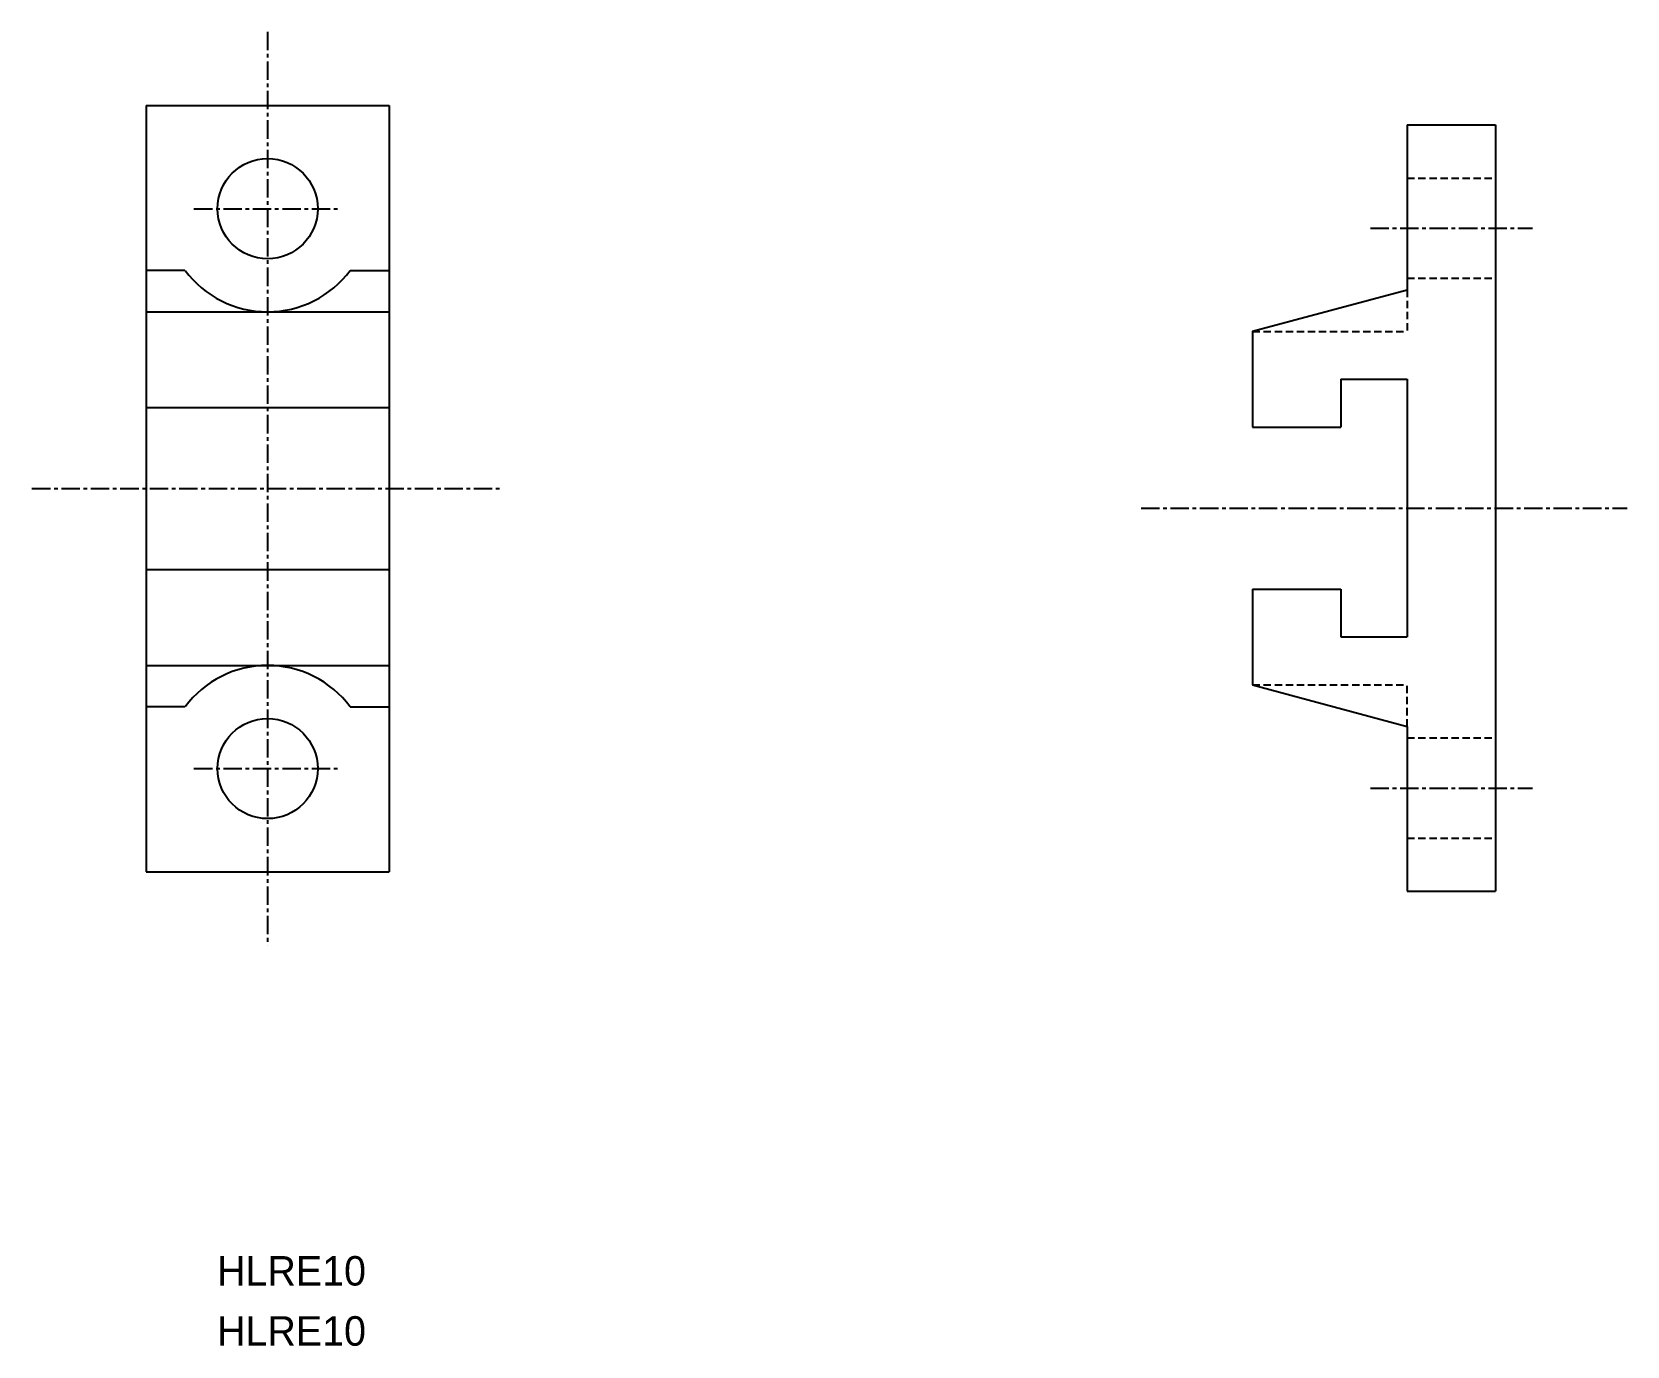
# Model space of a CAD drawing. Extents: x 65 to 174, y 180 to 269.
import ezdxf

# ---------------------------------------------------------------- set-up
doc = ezdxf.new("R2010")
doc.units = 0
doc.linetypes.add('CENTER', pattern=[2, 1.25, -0.25, 0.25, -0.25])
doc.linetypes.add('DASHED', pattern=[0.75, 0.5, -0.25])
doc.layers.get('0').update_dxf_attribs({"linetype": 'CONTINUOUS'})
doc.layers.add('CENTER', color=1, linetype='CENTER')

msp = doc.modelspace()

# ---------------------------------------------------------------- linework, layer by layer
at = {"color": 7, "linetype": 'CONTINUOUS'}
for p, q in [((73.14, 263.91), (73.14, 211.91)), ((73.14, 263.91), (89.64, 263.91)), ((89.64, 263.91), (89.64, 211.91)), ((158.76, 262.59), (158.76, 251.4)), ((158.76, 262.59), (164.76, 262.59)), ((164.76, 262.59), (164.76, 210.59)), ((75.78, 252.72), (73.14, 252.72)), ((87, 252.72), (89.64, 252.72)), ((148.26, 248.59), (158.76, 251.4)), ((73.14, 249.91), (89.64, 249.91)), ((148.26, 248.59), (148.26, 242.09)), ((154.26, 245.34), (158.76, 245.34)), ((154.26, 245.34), (154.26, 242.09)), ((158.76, 245.34), (158.76, 227.84)), ((73.14, 243.41), (89.64, 243.41)), ((148.26, 242.09), (154.26, 242.09)), ((73.14, 232.41), (89.64, 232.41)), ((148.26, 231.09), (148.26, 224.59)), ((148.26, 231.09), (154.26, 231.09)), ((154.26, 231.09), (154.26, 227.84)), ((154.26, 227.84), (158.76, 227.84)), ((73.14, 225.91), (89.64, 225.91)), ((148.26, 224.59), (158.76, 221.77)), ((75.78, 223.1), (73.14, 223.1)), ((87, 223.1), (89.64, 223.1)), ((158.76, 221.77), (158.76, 210.59)), ((73.14, 211.91), (89.64, 211.91)), ((158.76, 210.59), (164.76, 210.59))]:
    msp.add_line(p, q, dxfattribs=at)
at = {"color": 3, "linetype": 'DASHED'}
for p, q in [((158.76, 258.99), (164.76, 258.99)), ((158.76, 252.19), (164.76, 252.19)), ((158.76, 251.4), (158.76, 248.58)), ((148.26, 248.58), (158.76, 248.58)), ((148.26, 224.59), (158.76, 224.59)), ((158.76, 221.77), (158.76, 224.59)), ((158.76, 220.99), (164.76, 220.99)), ((158.76, 214.19), (164.76, 214.19))]:
    msp.add_line(p, q, dxfattribs=at)
at = {"color": 7, "linetype": 'CONTINUOUS'}
for centre in [(81.39, 256.91), (81.39, 218.91)]:
    msp.add_circle(centre, 3.4, dxfattribs=at)
for centre, start, end in [((81.39, 256.91), 216.7554, 323.2446), ((81.39, 218.91), 36.7554, 143.2446)]:
    msp.add_arc(centre, 7, start, end, dxfattribs=at)
at = {"layer": 'CENTER', "color": 1, "linetype": 'CENTER'}
for p, q in [((81.39, 268.91), (81.39, 206.91)), ((76.39, 256.91), (86.39, 256.91)), ((156.27, 255.59), (167.27, 255.59)), ((65.39, 237.91), (97.39, 237.91)), ((140.69, 236.59), (173.69, 236.59)), ((76.39, 218.91), (86.39, 218.91)), ((156.27, 217.59), (167.27, 217.59))]:
    msp.add_line(p, q, dxfattribs=at)

# ---------------------------------------------------------------- texts
at = {"color": 7, "linetype": 'CONTINUOUS'}
for p in [(77.96, 183.82), (77.96, 179.74)]:
    msp.add_text('HLRE10', height=2, dxfattribs=at).set_placement(p)

doc.saveas('drawing.dxf')
